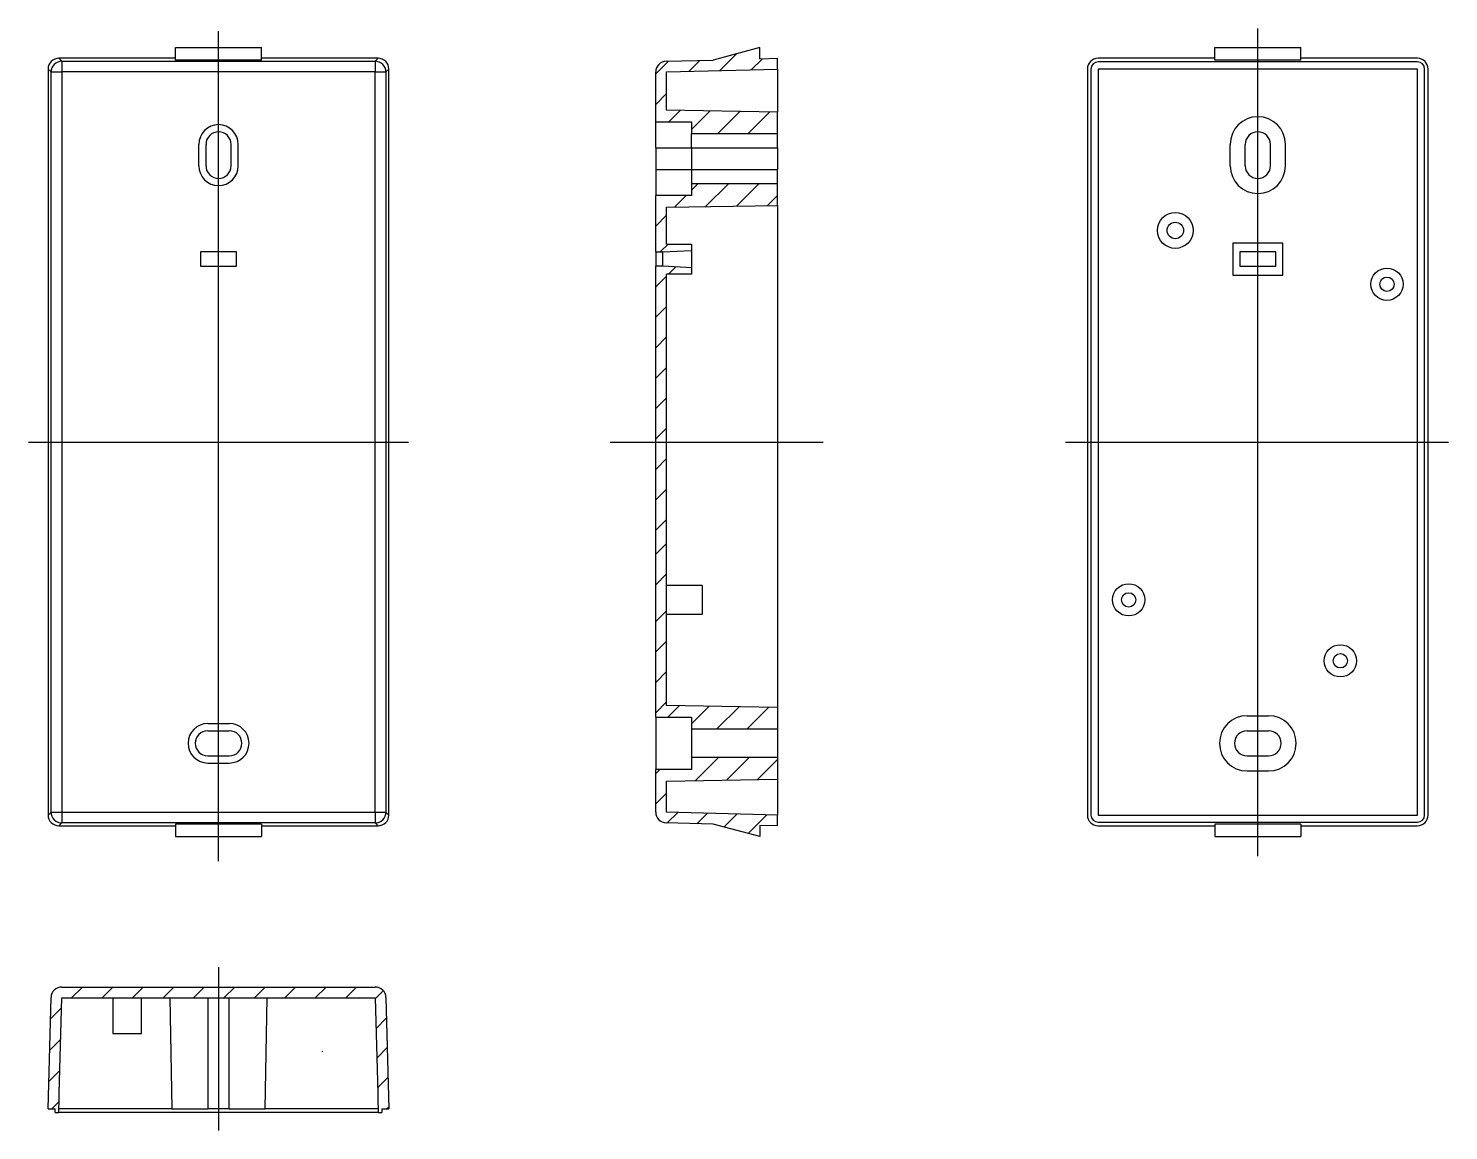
# Model space of a CAD drawing. Extents: x -25 to 173, y -274 to -120.
import ezdxf

# ---------------------------------------------------------------- set-up
doc = ezdxf.new("R2010")
doc.units = 0
doc.header["$MEASUREMENT"] = 0
doc.linetypes.add('center', pattern=[0])
doc.linetypes.add('solid', pattern=[0])
doc.layers.add('2', color=1, linetype='solid')

msp = doc.modelspace()

# ---------------------------------------------------------------- linework, layer by layer
at = {"layer": '2', "color": 1, "linetype": 'center'}
for p, q in [((1.11, -236.29), (1.11, -120.58)), ((145.97, -235.6), (145.97, -120.2)), ((-25.39, -177.87), (27.58, -177.87)), ((55.7, -177.87), (85.4, -177.87)), ((119.16, -177.87), (172.57, -177.87)), ((1.11, -251.06), (1.11, -273.86))]:
    msp.add_line(p, q, dxfattribs=at)
at = {"layer": '2', "color": 3, "linetype": 'solid'}
for p, q in [((-4.88, -124.37), (-21.14, -124.37)), ((-21.14, -124.37), (-20.73, -124.78)), ((-4.88, -122.87), (7.12, -122.87)), ((-4.88, -124.61), (-4.88, -122.87)), ((7.12, -124.61), (-4.88, -124.61)), ((7.12, -124.61), (7.12, -122.87)), ((23.36, -124.37), (7.12, -124.37)), ((22.95, -124.78), (23.36, -124.37)), ((63.51, -124.78), (70.08, -124.61)), ((66.65, -126.2), (68.2, -124.66)), ((76.55, -122.87), (70.08, -124.61)), ((71.01, -126.08), (73.38, -123.72)), ((75.37, -125.97), (76.92, -124.43)), ((76.55, -124.44), (76.55, -122.87)), ((76.55, -124.44), (79.05, -124.37)), ((79.05, -125.87), (79.05, -124.37)), ((139.98, -124.37), (123.72, -124.37)), ((139.98, -122.87), (151.98, -122.87)), ((139.98, -124.61), (139.98, -122.87)), ((151.98, -124.61), (139.98, -124.61)), ((151.98, -124.61), (151.98, -122.87)), ((168.22, -124.37), (151.98, -124.37)), ((-22.64, -125.87), (-22.64, -229.87)), ((-22.23, -126.28), (-22.64, -125.87)), ((-22.23, -126.28), (-20.73, -126.28)), ((-22.23, -229.47), (-22.23, -126.28)), ((-20.73, -124.78), (-20.73, -126.28)), ((-20.73, -124.78), (22.95, -124.78)), ((-20.73, -126.28), (-20.73, -229.47)), ((22.95, -126.28), (-20.73, -126.28)), ((22.95, -124.78), (22.95, -126.28)), ((22.95, -229.47), (22.95, -126.28)), ((22.95, -126.28), (24.45, -126.28)), ((24.86, -125.87), (24.45, -126.28)), ((24.45, -126.28), (24.45, -229.47)), ((24.86, -229.87), (24.86, -125.87)), ((62.05, -126.55), (63.84, -124.77)), ((62.05, -133.22), (62.05, -126.28)), ((63.55, -126.28), (79.05, -125.87)), ((63.55, -131.6), (63.55, -126.28)), ((79.05, -125.87), (79.05, -131.87)), ((122.22, -125.87), (122.22, -229.87)), ((122.72, -125.87), (122.72, -229.87)), ((168.22, -124.87), (123.72, -124.87)), ((123.72, -125.87), (123.72, -229.87)), ((168.22, -125.87), (123.72, -125.87)), ((168.22, -229.87), (168.22, -125.87)), ((169.22, -229.87), (169.22, -125.87)), ((169.72, -229.87), (169.72, -125.87)), ((62.05, -130.8), (63.55, -129.3)), ((79.05, -131.87), (63.55, -131.6)), ((63.87, -133.22), (65.46, -131.64)), ((67.05, -134.28), (69.63, -131.71)), ((70.71, -134.87), (73.8, -131.78)), ((74.95, -134.87), (77.97, -131.85)), ((79.05, -134.87), (79.05, -131.87)), ((62.05, -136.87), (62.05, -133.22)), ((62.05, -133.22), (67.05, -133.22)), ((67.05, -133.22), (67.05, -134.87)), ((-1.63, -139.37), (-1.63, -136.37)), ((-0.63, -139.37), (-0.63, -136.37)), ((2.87, -139.37), (2.87, -136.37)), ((3.87, -139.37), (3.87, -136.37)), ((67.05, -136.87), (67.05, -134.87)), ((67.05, -134.87), (79.05, -134.87)), ((79.05, -136.87), (79.05, -134.87)), ((142.13, -139.37), (142.13, -136.37)), ((144.23, -139.37), (144.23, -136.37)), ((147.73, -139.37), (147.73, -136.37)), ((149.83, -139.37), (149.83, -136.37)), ((62.05, -136.87), (62.05, -139.87)), ((62.05, -136.87), (67.05, -136.87)), ((67.05, -136.87), (67.05, -139.87)), ((67.05, -136.87), (79.05, -136.87)), ((79.05, -136.87), (79.05, -139.87)), ((62.05, -139.87), (62.05, -143.52)), ((62.05, -139.87), (67.05, -139.87)), ((67.05, -139.87), (67.05, -141.87)), ((67.05, -139.87), (79.05, -139.87)), ((79.05, -141.87), (79.05, -139.87)), ((67.05, -142.76), (67.94, -141.87)), ((67.05, -141.87), (67.05, -143.52)), ((79.05, -141.87), (67.05, -141.87)), ((69.01, -145.05), (72.19, -141.87)), ((73.33, -144.97), (76.43, -141.87)), ((79.05, -144.87), (79.05, -141.87)), ((62.05, -151.37), (62.05, -143.52)), ((67.05, -143.52), (62.05, -143.52)), ((64.69, -145.12), (66.29, -143.52)), ((77.65, -144.9), (79.05, -143.5)), ((62.05, -147.76), (63.55, -146.26)), ((63.55, -145.14), (79.05, -144.87)), ((63.55, -150.27), (63.55, -145.14)), ((79.05, -144.87), (79.05, -177.87)), ((62.68, -151.37), (63.78, -150.27)), ((63.55, -150.27), (67.05, -150.27)), ((67.05, -150.27), (67.05, -151.16)), ((149.48, -150.12), (142.48, -150.12)), ((142.48, -150.12), (142.48, -154.62)), ((149.48, -154.62), (149.48, -150.12)), ((3.62, -151.37), (-1.38, -151.37)), ((-1.38, -151.37), (-1.38, -153.37)), ((3.62, -153.37), (3.62, -151.37)), ((62.05, -151.37), (62.05, -153.37)), ((62.05, -151.37), (63.05, -151.37)), ((63.05, -151.37), (67.05, -151.16)), ((63.05, -153.37), (63.05, -151.37)), ((67.05, -151.16), (67.05, -153.58)), ((148.48, -151.37), (143.48, -151.37)), ((143.48, -151.37), (143.48, -153.37)), ((148.48, -153.37), (148.48, -151.37)), ((-1.38, -153.37), (3.62, -153.37)), ((62.05, -216.22), (62.05, -153.37)), ((63.05, -153.37), (62.05, -153.37)), ((67.05, -153.58), (63.05, -153.37)), ((63.82, -154.47), (64.83, -153.47)), ((67.05, -153.58), (67.05, -154.47)), ((143.48, -153.37), (148.48, -153.37)), ((62.05, -156.24), (63.55, -154.74)), ((63.55, -214.6), (63.55, -154.47)), ((67.05, -154.47), (63.55, -154.47)), ((142.48, -154.62), (149.48, -154.62)), ((62.05, -160.48), (63.55, -158.98)), ((62.05, -164.72), (63.55, -163.22)), ((62.05, -168.96), (63.55, -167.46)), ((62.05, -173.2), (63.55, -171.7)), ((62.05, -177.44), (63.55, -175.94)), ((79.05, -177.87), (79.05, -229.87)), ((62.05, -181.68), (63.55, -180.18)), ((62.05, -185.92), (63.55, -184.42)), ((62.05, -190.16), (63.55, -188.66)), ((62.05, -193.52), (63.55, -192.02)), ((62.05, -197.76), (63.55, -196.26)), ((68.55, -197.87), (63.55, -197.87)), ((68.55, -197.87), (68.55, -201.87)), ((62.05, -202.88), (63.55, -201.39)), ((63.55, -201.87), (68.55, -201.87)), ((62.05, -207.12), (63.55, -205.63)), ((62.05, -211.37), (63.55, -209.87)), ((62.05, -215.61), (63.55, -214.11)), ((79.05, -214.87), (63.55, -214.6)), ((63.73, -216.22), (65.33, -214.63)), ((67.05, -217.15), (69.5, -214.71)), ((70.57, -217.87), (73.67, -214.78)), ((74.82, -217.87), (77.84, -214.85)), ((79.05, -214.87), (79.05, -217.87)), ((-0.38, -217.12), (2.62, -217.12)), ((62.05, -216.22), (62.05, -223.52)), ((62.05, -216.22), (67.05, -216.22)), ((67.05, -216.22), (67.05, -217.87)), ((144.48, -216.02), (147.48, -216.02)), ((-0.38, -218.12), (2.62, -218.12)), ((67.05, -217.87), (67.05, -221.87)), ((67.05, -217.87), (79.05, -217.87)), ((79.05, -217.87), (79.05, -221.87)), ((144.48, -218.12), (147.48, -218.12)), ((-0.38, -221.62), (2.62, -221.62)), ((144.48, -221.62), (147.48, -221.62)), ((-0.38, -222.62), (2.62, -222.62)), ((62.05, -224.09), (62.62, -223.52)), ((62.05, -229.47), (62.05, -223.52)), ((67.05, -223.52), (62.05, -223.52)), ((67.05, -221.87), (67.05, -223.52)), ((79.05, -221.87), (67.05, -221.87)), ((67.61, -225.07), (70.81, -221.87)), ((71.93, -225), (75.06, -221.87)), ((76.25, -224.92), (79.05, -222.12)), ((79.05, -221.87), (79.05, -224.87)), ((63.55, -225.14), (79.05, -224.87)), ((63.55, -229.47), (63.55, -225.14)), ((144.48, -223.72), (147.48, -223.72)), ((62.05, -228.33), (63.55, -226.83)), ((-22.64, -229.87), (-22.23, -229.47)), ((-22.23, -229.47), (-20.73, -229.47)), ((-20.73, -229.47), (22.95, -229.47)), ((-20.73, -229.47), (-20.73, -230.97)), ((22.95, -229.47), (22.95, -230.97)), ((22.95, -229.47), (24.45, -229.47)), ((24.45, -229.47), (24.86, -229.87)), ((79.05, -229.87), (63.55, -229.47)), ((63.65, -230.97), (65.12, -229.51)), ((67.79, -231.08), (69.25, -229.62)), ((-20.73, -230.97), (-21.14, -231.37)), ((-21.14, -231.37), (-4.88, -231.37)), ((22.95, -230.97), (-20.73, -230.97)), ((7.12, -231.14), (-4.88, -231.14)), ((-4.88, -231.14), (-4.88, -232.87)), ((7.12, -231.14), (7.12, -232.87)), ((7.12, -231.37), (23.36, -231.37)), ((23.36, -231.37), (22.95, -230.97)), ((70.08, -231.14), (63.51, -230.97)), ((76.55, -232.87), (70.08, -231.14)), ((71.57, -231.54), (73.39, -229.72)), ((74.92, -232.44), (77.53, -229.83)), ((79.05, -231.37), (76.55, -231.31)), ((76.55, -231.31), (76.55, -232.87)), ((79.05, -231.37), (79.05, -229.87)), ((123.72, -229.87), (168.22, -229.87)), ((123.72, -230.87), (168.22, -230.87)), ((123.72, -231.37), (139.98, -231.37)), ((151.98, -231.14), (139.98, -231.14)), ((139.98, -231.14), (139.98, -232.87)), ((151.98, -231.14), (151.98, -232.87)), ((151.98, -231.37), (168.22, -231.37)), ((-4.88, -232.87), (7.12, -232.87)), ((139.98, -232.87), (151.98, -232.87)), ((-22.64, -270.85), (-22.23, -255.31)), ((-21.08, -268.65), (-20.73, -255.35)), ((-20.73, -253.85), (22.95, -253.85)), ((-20.73, -255.35), (14.6, -255.35)), ((-13.63, -255.35), (-13.63, -260.35)), ((-9.63, -260.35), (-9.63, -255.35)), ((-5.65, -255.35), (-5.38, -270.85)), ((-0.38, -255.35), (-0.38, -270.85)), ((2.62, -270.85), (2.62, -255.35)), ((7.62, -270.85), (7.89, -255.35)), ((14.6, -255.35), (22.95, -255.35)), ((22.95, -255.35), (23.3, -268.65)), ((24.45, -255.31), (24.86, -270.85)), ((-13.63, -260.35), (-9.63, -260.35)), ((-21.11, -269.85), (-21.08, -268.65)), ((23.3, -268.65), (23.33, -269.85)), ((-22.64, -270.85), (-21.64, -270.85)), ((-21.64, -271.35), (-21.64, -270.85)), ((-21.14, -270.85), (-21.11, -269.85)), ((-5.38, -270.85), (-21.14, -270.85)), ((-21.14, -271.35), (-21.14, -270.85)), ((-5.38, -270.85), (-0.38, -270.85)), ((2.62, -270.85), (-0.38, -270.85)), ((2.62, -270.85), (7.62, -270.85)), ((23.36, -270.85), (7.62, -270.85)), ((23.33, -269.85), (23.36, -270.85)), ((23.36, -270.85), (23.36, -271.35)), ((23.86, -270.85), (24.86, -270.85)), ((23.86, -270.85), (23.86, -271.35)), ((-21.64, -271.35), (-21.14, -271.35)), ((23.36, -271.35), (-21.14, -271.35)), ((23.36, -271.35), (23.86, -271.35))]:
    msp.add_line(p, q, dxfattribs=at)
at = {"layer": '2', "color": 6, "linetype": 'solid'}
for p, q in [((-19.36, -255.35), (-17.86, -253.85)), ((-15.11, -255.35), (-13.61, -253.85)), ((-10.87, -255.35), (-9.37, -253.85)), ((-6.62, -255.35), (-5.12, -253.85)), ((-2.38, -255.35), (-0.88, -253.85)), ((1.87, -255.35), (3.37, -253.85)), ((6.11, -255.35), (7.61, -253.85)), ((10.36, -255.35), (11.86, -253.85)), ((14.6, -255.35), (16.1, -253.85)), ((18.85, -255.35), (20.35, -253.85)), ((22.96, -255.48), (24.08, -254.36)), ((-22.31, -258.3), (-20.77, -256.76)), ((23.07, -259.61), (24.53, -258.15)), ((-22.42, -262.65), (-20.88, -261.12)), ((15.58, -262.85), (15.64, -262.8)), ((23.17, -263.75), (24.64, -262.29)), ((-22.54, -267.01), (-21, -265.47)), ((23.28, -267.88), (24.74, -266.42)), ((-22.14, -270.85), (-21.14, -269.85)), ((24.55, -270.85), (24.85, -270.55))]:
    msp.add_line(p, q, dxfattribs=at)
at = {"layer": '2', "color": 3, "linetype": 'solid'}
for centre, radius in [((134.48, -148.37), 2.5), ((134.48, -148.37), 1.15), ((163.98, -155.87), 2.25), ((163.98, -155.87), 1), ((127.98, -199.87), 2.25), ((127.98, -199.87), 1), ((157.48, -208.37), 2.25), ((157.48, -208.37), 1)]:
    msp.add_circle(centre, radius, dxfattribs=at)
for centre, radius, start, end in [((-21.14, -125.87), 1.5, 90, 180), ((23.36, -125.87), 1.5, 0, 90), ((123.72, -125.87), 1.5, 90, 180), ((168.22, -125.87), 1.5, 0, 90), ((63.55, -126.28), 1.5, 91.5, 180), ((123.72, -125.87), 1, 90, 180), ((168.22, -125.87), 1, 0, 90), ((145.98, -136.37), 3.85, 0, 180), ((1.12, -136.37), 2.75, 0, 180), ((1.12, -136.37), 1.75, 0, 180), ((145.98, -136.37), 1.75, 0, 180), ((1.12, -139.37), 2.75, 180, 360), ((1.12, -139.37), 1.75, 180, 360), ((145.98, -139.37), 3.85, 180, 360), ((145.98, -139.37), 1.75, 180, 360), ((-0.38, -219.87), 2.75, 90, 270), ((2.62, -219.87), 2.75, 270, 450), ((144.48, -219.87), 3.85, 90, 270), ((147.48, -219.87), 3.85, 270, 450), ((-0.38, -219.87), 1.75, 90, 270), ((2.62, -219.87), 1.75, 270, 450), ((144.48, -219.87), 1.75, 90, 270), ((147.48, -219.87), 1.75, 270, 450), ((63.55, -229.47), 1.5, 180, 268.5), ((-21.14, -229.87), 1.5, 180, 270), ((23.36, -229.87), 1.5, 270, 360), ((123.72, -229.87), 1.5, 180, 270), ((123.72, -229.87), 1, 180, 270), ((168.22, -229.87), 1, 270, 360), ((168.22, -229.87), 1.5, 270, 360), ((-20.73, -255.35), 1.5, 90, 178.5), ((22.95, -255.35), 1.5, 1.5, 90)]:
    msp.add_arc(centre, radius, start, end, dxfattribs=at)
for points in [[(-20.73, -124.78), (-21.12, -124.78), (-21.52, -124.95), (-22.06, -125.49), (-22.23, -125.9), (-22.23, -126.28)], [(24.45, -126.28), (24.45, -125.9), (24.28, -125.49), (23.74, -124.95), (23.34, -124.78), (22.95, -124.78)], [(-22.23, -229.47), (-22.23, -229.85), (-22.06, -230.26), (-21.52, -230.8), (-21.12, -230.97), (-20.73, -230.97)], [(22.95, -230.97), (23.34, -230.97), (23.74, -230.8), (24.28, -230.26), (24.45, -229.85), (24.45, -229.47)]]:
    msp.add_open_spline(points, degree=3, knots=[0, 0, 0, 0, 1.14746, 1.14746, 2.294921, 2.294921, 2.294921, 2.294921], dxfattribs=at)
for points in [[(-22.2, -124.81), (-22.2, -124.81), (-22.2, -124.81), (-22.2, -124.81)], [(24.42, -124.81), (24.42, -124.81), (24.42, -124.81), (24.42, -124.81)], [(122.66, -124.81), (122.66, -124.81), (122.66, -124.81), (122.66, -124.81)], [(169.28, -124.81), (169.28, -124.81), (169.28, -124.81), (169.28, -124.81)], [(-22.2, -230.93), (-22.2, -230.93), (-22.2, -230.93), (-22.2, -230.93)], [(24.42, -230.93), (24.42, -230.93), (24.42, -230.93), (24.42, -230.93)], [(122.66, -230.93), (122.66, -230.93), (122.66, -230.93), (122.66, -230.93)], [(169.28, -230.93), (169.28, -230.93), (169.28, -230.93), (169.28, -230.93)]]:
    msp.add_open_spline(points, degree=3, dxfattribs=at)

doc.saveas('drawing.dxf')
